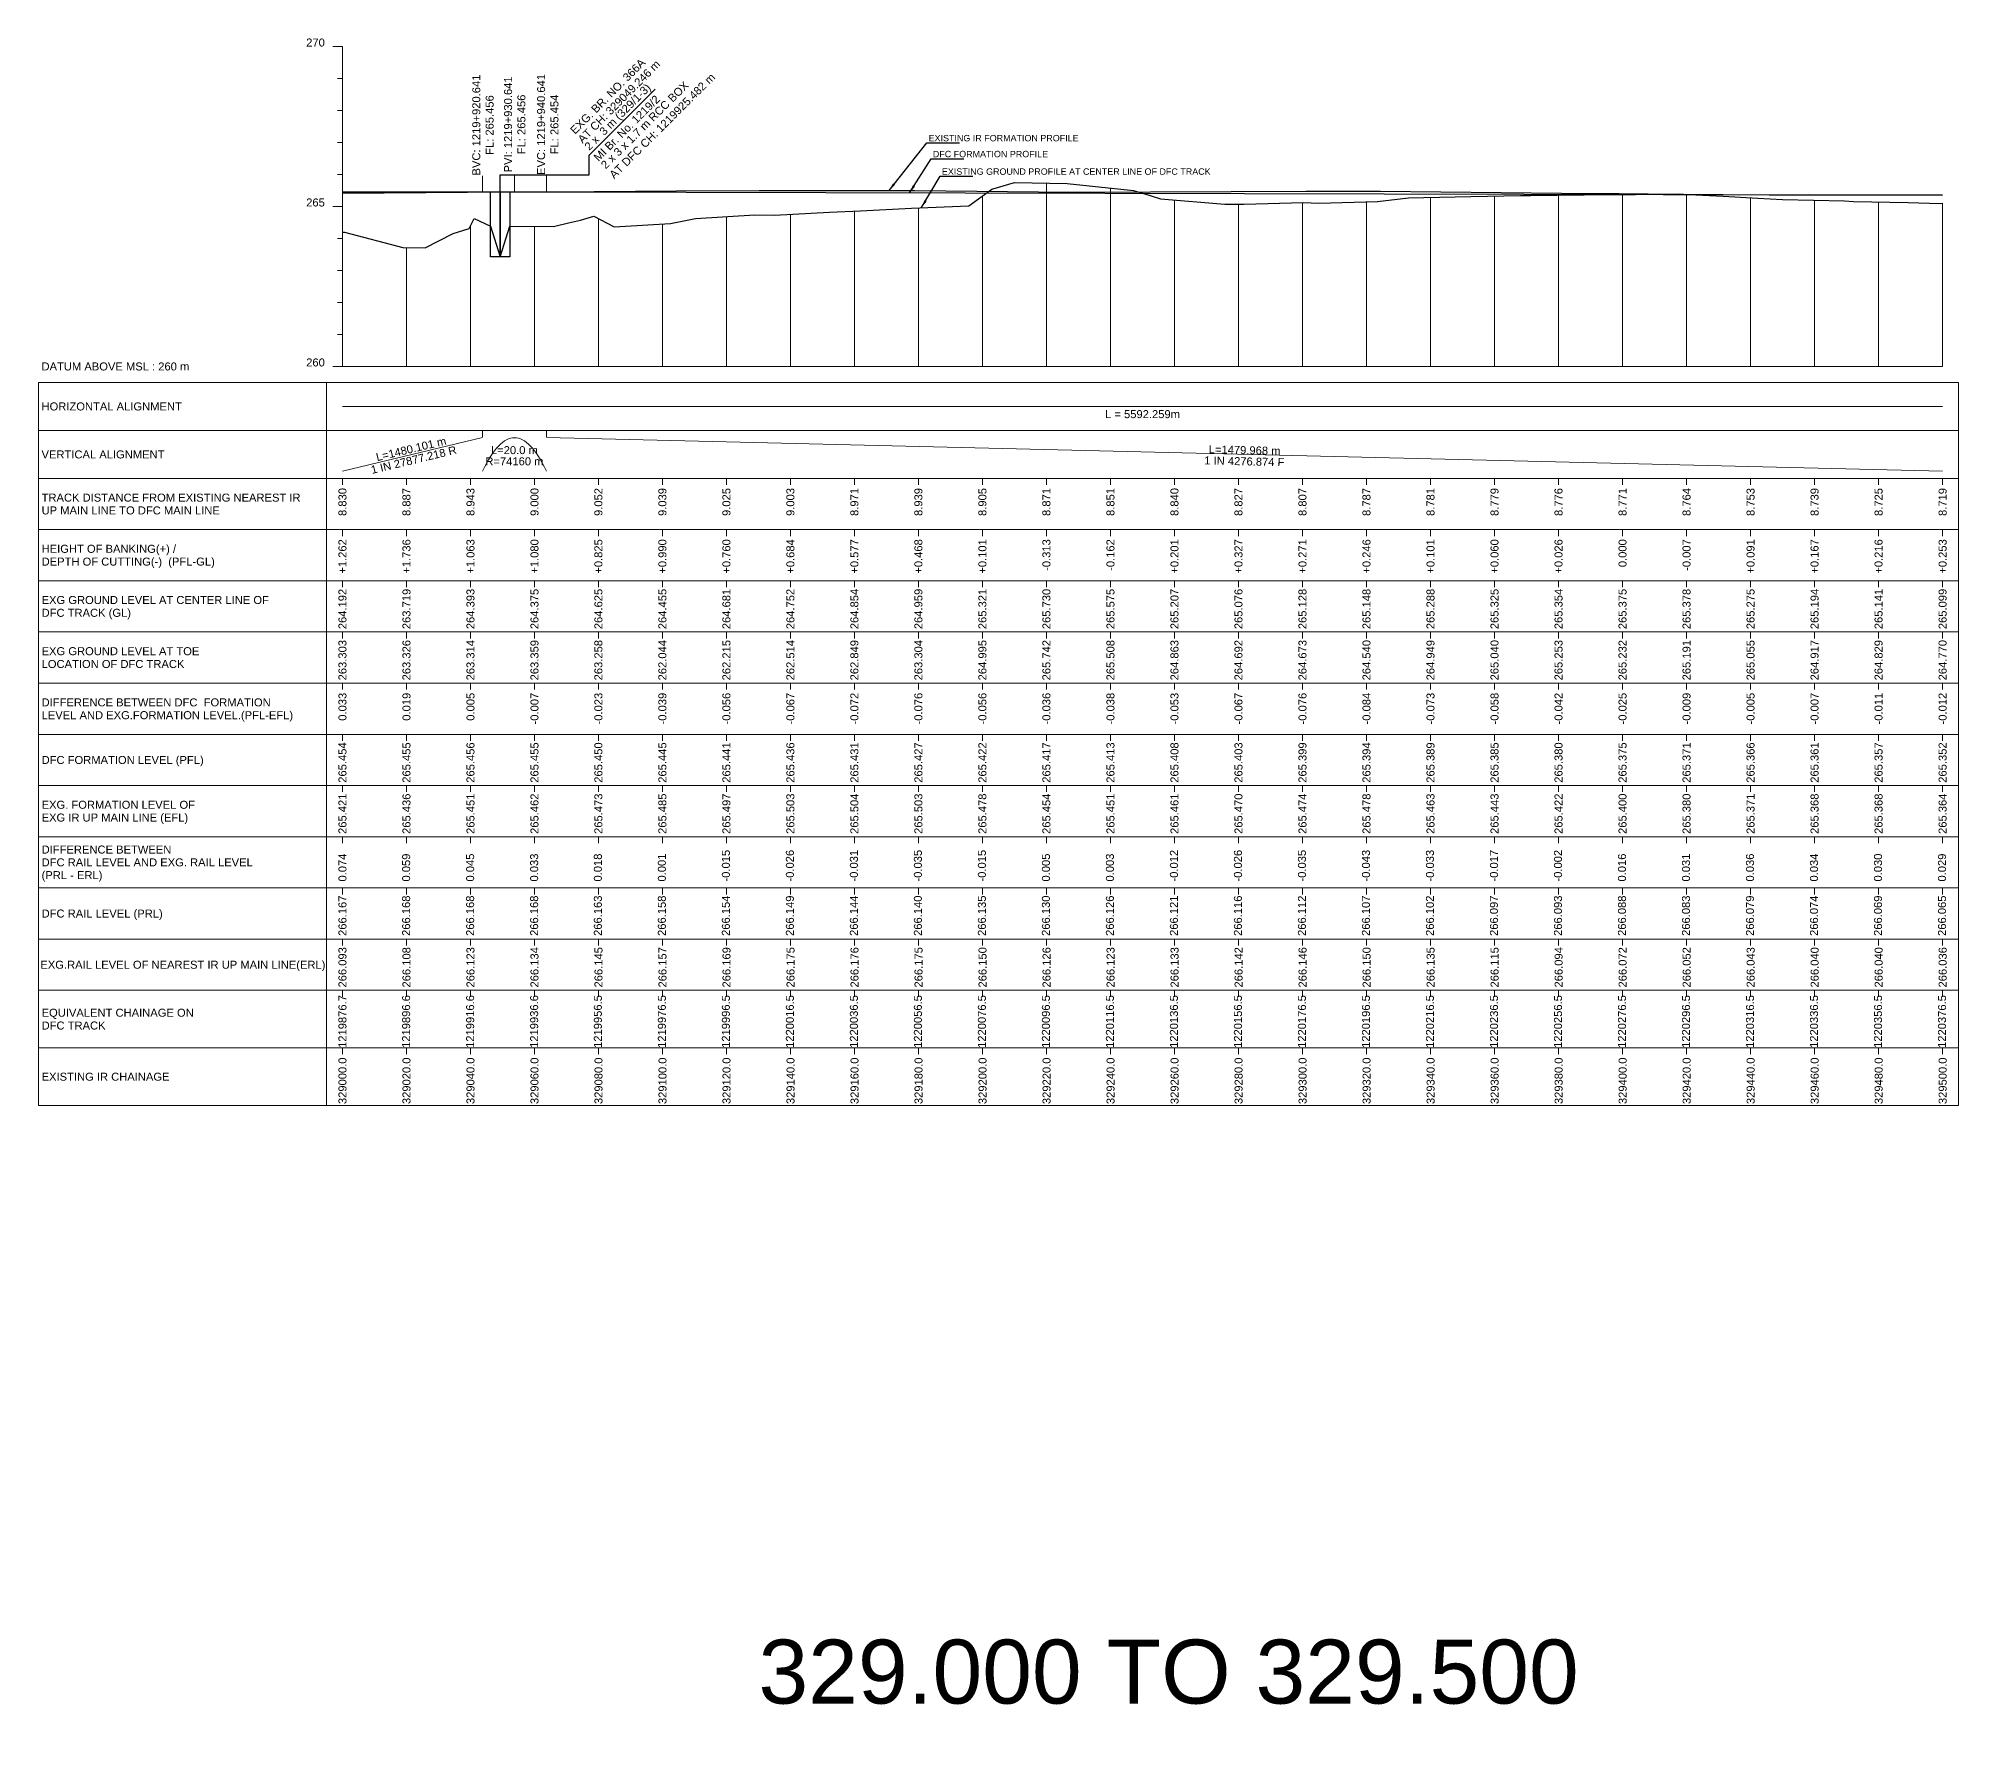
# Model space of a CAD drawing. Header units: metres. Extents: x 2905 to 23505, y -2719 to -1879.
# Drawn here: x 19905 to 20505, y -2428 to -1897 of the extents above; entities that cross this region are included whole.
import ezdxf
from ezdxf.enums import TextEntityAlignment as Align

# ---------------------------------------------------------------- set-up
doc = ezdxf.new("R2010")
doc.units = ezdxf.units.M
doc.header["$MEASUREMENT"] = 0
for name, color, linetype, lineweight in [('C-PROF-LABL-DG', 1, 'Continuous', 25), ('LS BRIDGE INDICATION', 10, 'Continuous', 30), ('LS BVC-PVI-EVC TEXT', 10, 'Continuous', 0), ('LS CUT FILL', 10, 'Continuous', 0), ('LS DATUM', 7, 'Continuous', 0), ('LS DATUM X', 7, 'Continuous', 0), ('LS DATUM Y', 7, 'Continuous', 0), ('LS DIFF. EXG.RL & PRO. RL', 10, 'Continuous', 0), ('LS DIFF. PFL & EFL', 10, 'Continuous', 0), ('LS EXG FL', 7, 'Continuous', 0), ('LS EXG GL', 7, 'Continuous', 0), ('LS EXG GL AT PRO TOE', 7, 'Continuous', 0), ('LS EXG IR CH', 7, 'Continuous', 0), ('LS EXG RL', 7, 'Continuous', 0), ('LS EXG. FL', 7, 'Continuous', 0), ('LS EXG. GL', 7, 'Continuous', 0), ('LS EXG. GL AT PRO. TOE', 7, 'Continuous', 0), ('LS EXG. IR CH', 7, 'Continuous', 0), ('LS EXG. RL', 7, 'Continuous', 0), ('LS FRAME', 7, 'Continuous', 0), ('LS HORIZONTAL ALIGNMENT', 10, 'Continuous', 0), ('LS PFL-EFL', 10, 'Continuous', 0), ('LS PRL-ERL', 10, 'Continuous', 0), ('LS PRO FL', 10, 'Continuous', 0), ('LS PRO. CUT & FILL', 10, 'Continuous', 0), ('LS PRO. DFCC CH', 10, 'Continuous', 0), ('LS PRO. FL', 10, 'Continuous', 0), ('LS PRO. RL', 10, 'Continuous', 0), ('LS PROFILE EXG FL', 7, 'Continuous', 25), ('LS PROFILE EXG GL', 7, 'Continuous', 30), ('LS PROFILE PRO FL', 1, 'Continuous', 30), ('LS TICKS', 7, 'Continuous', 0), ('LS TRACK CENTER', 10, 'Continuous', 0), ("LS TRACK CENTER's", 10, 'Continuous', 0), ('LS VERTICAL ALIGNMENT', 10, 'Continuous', 0), ('Profile Grid', 7, 'Continuous', 0)]:
    doc.layers.add(name, color=color, linetype=linetype, lineweight=lineweight)
doc.layers.add("LS BRIDGE'S", color=7, linetype='Continuous')
doc.layers.add('ref text', color=3, linetype='Continuous')
doc.styles.add('Arial', font='arial.ttf')
doc.styles.get("Standard").update_dxf_attribs({"font": 'arial.ttf'})
doc.styles.add('Style-Arial', font='arial.ttf')
doc.styles.add('StyleArial', font='arial.ttf')
doc.dimstyles.get("Standard").update_dxf_attribs({"dimtxt": 5, "dimasz": 0.18, "dimexe": 0.18, "dimexo": 0.0625, "dimgap": 0.09, "dimtad": 0, "dimtih": 1, "dimtoh": 1, "dimdec": 4, "dimzin": 0, "dimdsep": 46, "dimtxsty": 'Standard', "dimcen": 0.09, "dimadec": 0, "dimazin": 0, "dimtfac": 1, "dimtdec": 4, "dimtofl": 0, "dimtmove": 0, "dimatfit": 3, "dimfxl": 1, "dimtolj": 1, "dimtzin": 0, "dimarcsym": 0})

msp = doc.modelspace()

# ---------------------------------------------------------------- linework, layer by layer
at = {"layer": 'LS BRIDGE INDICATION'}
for points in [[(20046.25, -1945.44), (20049.25, -1945.44), (20049.25, -1965.7), (20046.25, -1965.7)], [(20049.25, -1945.44), (20052.25, -1945.44), (20052.25, -1965.7), (20049.25, -1965.7)]]:
    msp.add_lwpolyline(points, close=True, dxfattribs=at)
at = {"layer": "LS BRIDGE'S"}
msp.add_lwpolyline([(20049.25, -1964.56), (20049.25, -1940.14), (20077.12, -1940.14), (20077.12, -1933.97), (20097.76, -1913.32)], dxfattribs=at)
at = {"layer": 'LS BVC-PVI-EVC TEXT'}
for p, q in [((20043.73, -1945.44), (20043.73, -1940.44)), ((20053.73, -1945.44), (20053.73, -1940.44)), ((20063.73, -1945.46), (20063.73, -1940.46))]:
    msp.add_line(p, q, dxfattribs=at)
at = {"layer": 'LS DATUM X', "color": 7, "linetype": 'Continuous', "lineweight": 0}
msp.add_line((20000, -2000), (20499.98, -2000), dxfattribs=at)
at = {"layer": 'LS DATUM Y', "color": 7, "linetype": 'Continuous', "lineweight": 0}
for p, q in [((19997, -1900), (20000, -1900)), ((19997, -1900), (20000, -1900)), ((20000, -2000), (20000, -1900)), ((19998.5, -1910), (20000, -1910)), ((19998.5, -1920), (20000, -1920)), ((19998.5, -1930), (20000, -1930)), ((19998.5, -1940), (20000, -1940)), ((19997, -1950), (20000, -1950)), ((19998.5, -1960), (20000, -1960)), ((19998.5, -1970), (20000, -1970)), ((19998.5, -1980), (20000, -1980)), ((19998.5, -1990), (20000, -1990)), ((19997, -2000), (20000, -2000))]:
    msp.add_line(p, q, dxfattribs=at)
at = {"layer": 'LS FRAME'}
for points in [[(19995, -2231), (19905, -2231), (19905, -2005)], [(19905, -2005), (19995, -2005)], [(19995, -2020), (19905, -2020)], [(19995, -2035), (19905, -2035)], [(19995, -2051), (19905, -2051)], [(19905, -2051), (19995, -2051)], [(19995, -2067), (19905, -2067)], [(19905, -2067), (19995, -2067)], [(19995, -2083), (19905, -2083)], [(19905, -2083), (19995, -2083)], [(19995, -2099), (19905, -2099)], [(19995, -2115), (19905, -2115)], [(19905, -2115), (19995, -2115)], [(19995, -2131), (19905, -2131)], [(19905, -2131), (19995, -2131)], [(19995, -2147), (19905, -2147)], [(19905, -2147), (19995, -2147)], [(19995, -2163), (19905, -2163)], [(19905, -2163), (19995, -2163)], [(19995, -2179), (19905, -2179)], [(19995, -2195), (19905, -2195)], [(19995, -2213), (19905, -2213)]]:
    msp.add_lwpolyline(points, dxfattribs=at)
at = {"layer": 'LS FRAME', "color": 7, "linetype": 'Continuous', "lineweight": 0, "flags": 128}
for points in [[(19995, -2020), (20504.98, -2020), (20504.98, -2005), (19995, -2005), (19995, -2020)], [(19995, -2035), (20504.98, -2035), (20504.98, -2020), (19995, -2020), (19995, -2035)], [(19995, -2051), (20504.98, -2051), (20504.98, -2035), (19995, -2035), (19995, -2051)], [(19995, -2067), (20504.98, -2067), (20504.98, -2051), (19995, -2051), (19995, -2067)], [(19995, -2083), (20504.98, -2083), (20504.98, -2067), (19995, -2067), (19995, -2083)], [(19995, -2099), (20504.98, -2099), (20504.98, -2083), (19995, -2083), (19995, -2099)], [(19995, -2115), (20504.98, -2115), (20504.98, -2099), (19995, -2099), (19995, -2115)], [(19995, -2131), (20504.98, -2131), (20504.98, -2115), (19995, -2115), (19995, -2131)], [(19995, -2147), (20504.98, -2147), (20504.98, -2131), (19995, -2131), (19995, -2147)], [(19995, -2163), (20504.98, -2163), (20504.98, -2147), (19995, -2147), (19995, -2163)], [(19995, -2179), (20504.98, -2179), (20504.98, -2163), (19995, -2163), (19995, -2179)], [(19995, -2195), (20504.98, -2195), (20504.98, -2179), (19995, -2179), (19995, -2195)], [(19995, -2213), (20504.98, -2213), (20504.98, -2195), (19995, -2195), (19995, -2213)], [(19995, -2231), (20504.98, -2231), (20504.98, -2213), (19995, -2213), (19995, -2231)]]:
    msp.add_lwpolyline(points, close=True, dxfattribs=at)
at = {"layer": 'LS FRAME', "color": 7, "linetype": 'Continuous', "lineweight": 0}
msp.add_3dface([(19995, -2099), (19915, -2099), (19915, -2099)], dxfattribs=at)
at = {"layer": 'LS HORIZONTAL ALIGNMENT', "lineweight": 0, "flags": 128}
msp.add_lwpolyline([(20000, -2012.5), (20499.98, -2012.5)], dxfattribs=at)
at = {"layer": 'LS PROFILE EXG FL'}
msp.add_lwpolyline([(20000, -1945.79), (20039.03, -1945.49), (20078.65, -1945.27), (20104.41, -1945.13), (20130.17, -1944.98), (20154.48, -1944.97), (20178.8, -1944.96), (20227.15, -1945.55), (20277.71, -1945.3), (20301.02, -1945.25), (20324.33, -1945.22), (20380.86, -1945.79), (20398.97, -1945.98), (20417.09, -1946.18), (20431.42, -1946.25), (20445.75, -1946.31), (20469.32, -1946.32), (20492.88, -1946.32), (20500, -1946.36)], dxfattribs=at)
at = {"layer": 'LS PROFILE EXG GL', "flags": 128}
msp.add_lwpolyline([(20000, -1958.08), (20000.6, -1958.06), (20018.87, -1962.78), (20025.89, -1962.93), (20034.64, -1958.44), (20039.56, -1956.9), (20041.19, -1953.8), (20046.25, -1956.14), (20049.25, -1965.7), (20052.25, -1956.19), (20065.94, -1956.29), (20070.66, -1955.06), (20074.42, -1954.32), (20078.59, -1953.02), (20084.93, -1956.4), (20102.52, -1955.29), (20110.31, -1953.77), (20128.87, -1952.66), (20134.96, -1952.76), (20152.16, -1951.81), (20161.92, -1951.37), (20177.79, -1950.49), (20195.76, -1949.84), (20202.95, -1944.61), (20209.94, -1942.5), (20226.47, -1942.83), (20247.2, -1945.01), (20252.4, -1946.6), (20255.56, -1947.56), (20275.68, -1949.24), (20281.65, -1949.24), (20300.31, -1948.71), (20305.03, -1948.95), (20323.38, -1948.43), (20333.07, -1947.26), (20337.87, -1947.16), (20352.57, -1946.89), (20368.13, -1946.6), (20371.17, -1946.54), (20388.01, -1946.39), (20398.95, -1946.26), (20404.06, -1946.21), (20417.31, -1946.04), (20420.81, -1946.27), (20431.39, -1946.81), (20442.25, -1947.36), (20449.98, -1947.84), (20469.29, -1948.26), (20472.12, -1948.41), (20489.22, -1948.8), (20499.17, -1949.07), (20499.98, -1949.01)], dxfattribs=at)
at = {"layer": 'LS PROFILE PRO FL', "flags": 128}
msp.add_lwpolyline([(20000, -1945.46), (20043.73, -1945.44), (20044.15, -1945.44), (20044.58, -1945.44), (20045.01, -1945.44), (20045.43, -1945.44), (20045.86, -1945.44), (20046.28, -1945.44), (20046.71, -1945.44), (20047.13, -1945.44), (20047.56, -1945.44), (20047.98, -1945.44), (20048.41, -1945.44), (20048.84, -1945.44), (20049.26, -1945.44), (20049.69, -1945.44), (20050.11, -1945.44), (20050.54, -1945.44), (20050.96, -1945.44), (20051.39, -1945.44), (20051.81, -1945.44), (20052.24, -1945.44), (20052.67, -1945.44), (20053.09, -1945.44), (20053.52, -1945.44), (20053.94, -1945.44), (20054.37, -1945.44), (20054.79, -1945.44), (20055.22, -1945.45), (20055.64, -1945.45), (20056.07, -1945.45), (20056.5, -1945.45), (20056.92, -1945.45), (20057.35, -1945.45), (20057.77, -1945.45), (20058.2, -1945.45), (20058.62, -1945.45), (20059.05, -1945.45), (20059.47, -1945.45), (20059.9, -1945.45), (20060.32, -1945.45), (20060.75, -1945.45), (20061.18, -1945.45), (20061.6, -1945.46), (20062.03, -1945.46), (20062.45, -1945.46), (20062.88, -1945.46), (20063.3, -1945.46), (20063.73, -1945.46), (20499.98, -1946.48)], dxfattribs=at)
at = {"layer": 'LS TICKS', "color": 7, "linetype": 'Continuous', "lineweight": 0, "flags": 128}
for points in [[(20043.72, -2022), (20043.72, -2020)], [(20063.72, -2022), (20063.72, -2020)], [(20000, -2037), (20000, -2035)], [(20020, -2037), (20020, -2035)], [(20040, -2037), (20040, -2035)], [(20060, -2037), (20060, -2035)], [(20079.97, -2037), (20079.97, -2035)], [(20099.97, -2037), (20099.97, -2035)], [(20119.97, -2037), (20119.97, -2035)], [(20139.96, -2037), (20139.96, -2035)], [(20159.96, -2037), (20159.96, -2035)], [(20179.96, -2037), (20179.96, -2035)], [(20199.96, -2037), (20199.96, -2035)], [(20219.96, -2037), (20219.96, -2035)], [(20239.97, -2037), (20239.97, -2035)], [(20259.97, -2037), (20259.97, -2035)], [(20279.97, -2037), (20279.97, -2035)], [(20299.97, -2037), (20299.97, -2035)], [(20319.97, -2037), (20319.97, -2035)], [(20339.97, -2037), (20339.97, -2035)], [(20359.97, -2037), (20359.97, -2035)], [(20379.97, -2037), (20379.97, -2035)], [(20399.97, -2037), (20399.97, -2035)], [(20419.97, -2037), (20419.97, -2035)], [(20439.97, -2037), (20439.97, -2035)], [(20459.97, -2037), (20459.97, -2035)], [(20479.97, -2037), (20479.97, -2035)], [(20499.98, -2037), (20499.98, -2035)], [(20000, -2053), (20000, -2051)], [(20020, -2053), (20020, -2051)], [(20040, -2053), (20040, -2051)], [(20060, -2053), (20060, -2051)], [(20079.97, -2053), (20079.97, -2051)], [(20099.97, -2053), (20099.97, -2051)], [(20119.97, -2053), (20119.97, -2051)], [(20139.96, -2053), (20139.96, -2051)], [(20159.96, -2053), (20159.96, -2051)], [(20179.96, -2053), (20179.96, -2051)], [(20199.96, -2053), (20199.96, -2051)], [(20219.96, -2053), (20219.96, -2051)], [(20239.97, -2053), (20239.97, -2051)], [(20259.97, -2053), (20259.97, -2051)], [(20279.97, -2053), (20279.97, -2051)], [(20299.97, -2053), (20299.97, -2051)], [(20319.97, -2053), (20319.97, -2051)], [(20339.97, -2053), (20339.97, -2051)], [(20359.97, -2053), (20359.97, -2051)], [(20379.97, -2053), (20379.97, -2051)], [(20399.97, -2053), (20399.97, -2051)], [(20419.97, -2053), (20419.97, -2051)], [(20439.97, -2053), (20439.97, -2051)], [(20459.97, -2053), (20459.97, -2051)], [(20479.97, -2053), (20479.97, -2051)], [(20499.98, -2053), (20499.98, -2051)], [(20000, -2069), (20000, -2067)], [(20020, -2069), (20020, -2067)], [(20040, -2069), (20040, -2067)], [(20060, -2069), (20060, -2067)], [(20079.97, -2069), (20079.97, -2067)], [(20099.97, -2069), (20099.97, -2067)], [(20119.97, -2069), (20119.97, -2067)], [(20139.96, -2069), (20139.96, -2067)], [(20159.96, -2069), (20159.96, -2067)], [(20179.96, -2069), (20179.96, -2067)], [(20199.96, -2069), (20199.96, -2067)], [(20219.96, -2069), (20219.96, -2067)], [(20239.97, -2069), (20239.97, -2067)], [(20259.97, -2069), (20259.97, -2067)], [(20279.97, -2069), (20279.97, -2067)], [(20299.97, -2069), (20299.97, -2067)], [(20319.97, -2069), (20319.97, -2067)], [(20339.97, -2069), (20339.97, -2067)], [(20359.97, -2069), (20359.97, -2067)], [(20379.97, -2069), (20379.97, -2067)], [(20399.97, -2069), (20399.97, -2067)], [(20419.97, -2069), (20419.97, -2067)], [(20439.97, -2069), (20439.97, -2067)], [(20459.97, -2069), (20459.97, -2067)], [(20479.97, -2069), (20479.97, -2067)], [(20499.98, -2069), (20499.98, -2067)], [(20000, -2085), (20000, -2083)], [(20020, -2085), (20020, -2083)], [(20040, -2085), (20040, -2083)], [(20060, -2085), (20060, -2083)], [(20079.97, -2085), (20079.97, -2083)], [(20099.97, -2085), (20099.97, -2083)], [(20119.97, -2085), (20119.97, -2083)], [(20139.96, -2085), (20139.96, -2083)], [(20159.96, -2085), (20159.96, -2083)], [(20179.96, -2085), (20179.96, -2083)], [(20199.96, -2085), (20199.96, -2083)], [(20219.96, -2085), (20219.96, -2083)], [(20239.97, -2085), (20239.97, -2083)], [(20259.97, -2085), (20259.97, -2083)], [(20279.97, -2085), (20279.97, -2083)], [(20299.97, -2085), (20299.97, -2083)], [(20319.97, -2085), (20319.97, -2083)], [(20339.97, -2085), (20339.97, -2083)], [(20359.97, -2085), (20359.97, -2083)], [(20379.97, -2085), (20379.97, -2083)], [(20399.97, -2085), (20399.97, -2083)], [(20419.97, -2085), (20419.97, -2083)], [(20439.97, -2085), (20439.97, -2083)], [(20459.97, -2085), (20459.97, -2083)], [(20479.97, -2085), (20479.97, -2083)], [(20499.98, -2085), (20499.98, -2083)], [(20000, -2101), (20000, -2099)], [(20020, -2101), (20020, -2099)], [(20040, -2101), (20040, -2099)], [(20060, -2101), (20060, -2099)], [(20079.97, -2101), (20079.97, -2099)], [(20099.97, -2101), (20099.97, -2099)], [(20119.97, -2101), (20119.97, -2099)], [(20139.96, -2101), (20139.96, -2099)], [(20159.96, -2101), (20159.96, -2099)], [(20179.96, -2101), (20179.96, -2099)], [(20199.96, -2101), (20199.96, -2099)], [(20219.96, -2101), (20219.96, -2099)], [(20239.97, -2101), (20239.97, -2099)], [(20259.97, -2101), (20259.97, -2099)], [(20279.97, -2101), (20279.97, -2099)], [(20299.97, -2101), (20299.97, -2099)], [(20319.97, -2101), (20319.97, -2099)], [(20339.97, -2101), (20339.97, -2099)], [(20359.97, -2101), (20359.97, -2099)], [(20379.97, -2101), (20379.97, -2099)], [(20399.97, -2101), (20399.97, -2099)], [(20419.97, -2101), (20419.97, -2099)], [(20439.97, -2101), (20439.97, -2099)], [(20459.97, -2101), (20459.97, -2099)], [(20479.97, -2101), (20479.97, -2099)], [(20499.98, -2101), (20499.98, -2099)], [(20000, -2117), (20000, -2115)], [(20020, -2117), (20020, -2115)], [(20040, -2117), (20040, -2115)], [(20060, -2117), (20060, -2115)], [(20079.97, -2117), (20079.97, -2115)], [(20099.97, -2117), (20099.97, -2115)], [(20119.97, -2117), (20119.97, -2115)], [(20139.96, -2117), (20139.96, -2115)], [(20159.96, -2117), (20159.96, -2115)], [(20179.96, -2117), (20179.96, -2115)], [(20199.96, -2117), (20199.96, -2115)], [(20219.96, -2117), (20219.96, -2115)], [(20239.97, -2117), (20239.97, -2115)], [(20259.97, -2117), (20259.97, -2115)], [(20279.97, -2117), (20279.97, -2115)], [(20299.97, -2117), (20299.97, -2115)], [(20319.97, -2117), (20319.97, -2115)], [(20339.97, -2117), (20339.97, -2115)], [(20359.97, -2117), (20359.97, -2115)], [(20379.97, -2117), (20379.97, -2115)], [(20399.97, -2117), (20399.97, -2115)], [(20419.97, -2117), (20419.97, -2115)], [(20439.97, -2117), (20439.97, -2115)], [(20459.97, -2117), (20459.97, -2115)], [(20479.97, -2117), (20479.97, -2115)], [(20499.98, -2117), (20499.98, -2115)], [(20000, -2133), (20000, -2131)], [(20020, -2133), (20020, -2131)], [(20040, -2133), (20040, -2131)], [(20060, -2133), (20060, -2131)], [(20079.97, -2133), (20079.97, -2131)], [(20099.97, -2133), (20099.97, -2131)], [(20119.97, -2133), (20119.97, -2131)], [(20139.96, -2133), (20139.96, -2131)], [(20159.96, -2133), (20159.96, -2131)], [(20179.96, -2133), (20179.96, -2131)], [(20199.96, -2133), (20199.96, -2131)], [(20219.96, -2133), (20219.96, -2131)], [(20239.97, -2133), (20239.97, -2131)], [(20259.97, -2133), (20259.97, -2131)], [(20279.97, -2133), (20279.97, -2131)], [(20299.97, -2133), (20299.97, -2131)], [(20319.97, -2133), (20319.97, -2131)], [(20339.97, -2133), (20339.97, -2131)], [(20359.97, -2133), (20359.97, -2131)], [(20379.97, -2133), (20379.97, -2131)], [(20399.97, -2133), (20399.97, -2131)], [(20419.97, -2133), (20419.97, -2131)], [(20439.97, -2133), (20439.97, -2131)], [(20459.97, -2133), (20459.97, -2131)], [(20479.97, -2133), (20479.97, -2131)], [(20499.98, -2133), (20499.98, -2131)], [(20000, -2149), (20000, -2147)], [(20020, -2149), (20020, -2147)], [(20040, -2149), (20040, -2147)], [(20060, -2149), (20060, -2147)], [(20079.97, -2149), (20079.97, -2147)], [(20099.97, -2149), (20099.97, -2147)], [(20119.97, -2149), (20119.97, -2147)], [(20139.96, -2149), (20139.96, -2147)], [(20159.96, -2149), (20159.96, -2147)], [(20179.96, -2149), (20179.96, -2147)], [(20199.96, -2149), (20199.96, -2147)], [(20219.96, -2149), (20219.96, -2147)], [(20239.97, -2149), (20239.97, -2147)], [(20259.97, -2149), (20259.97, -2147)], [(20279.97, -2149), (20279.97, -2147)], [(20299.97, -2149), (20299.97, -2147)], [(20319.97, -2149), (20319.97, -2147)], [(20339.97, -2149), (20339.97, -2147)], [(20359.97, -2149), (20359.97, -2147)], [(20379.97, -2149), (20379.97, -2147)], [(20399.97, -2149), (20399.97, -2147)], [(20419.97, -2149), (20419.97, -2147)], [(20439.97, -2149), (20439.97, -2147)], [(20459.97, -2149), (20459.97, -2147)], [(20479.97, -2149), (20479.97, -2147)], [(20499.98, -2149), (20499.98, -2147)], [(20000, -2165), (20000, -2163)], [(20020, -2165), (20020, -2163)], [(20040, -2165), (20040, -2163)], [(20060, -2165), (20060, -2163)], [(20079.97, -2165), (20079.97, -2163)], [(20099.97, -2165), (20099.97, -2163)], [(20119.97, -2165), (20119.97, -2163)], [(20139.96, -2165), (20139.96, -2163)], [(20159.96, -2165), (20159.96, -2163)], [(20179.96, -2165), (20179.96, -2163)], [(20199.96, -2165), (20199.96, -2163)], [(20219.96, -2165), (20219.96, -2163)], [(20239.97, -2165), (20239.97, -2163)], [(20259.97, -2165), (20259.97, -2163)], [(20279.97, -2165), (20279.97, -2163)], [(20299.97, -2165), (20299.97, -2163)], [(20319.97, -2165), (20319.97, -2163)], [(20339.97, -2165), (20339.97, -2163)], [(20359.97, -2165), (20359.97, -2163)], [(20379.97, -2165), (20379.97, -2163)], [(20399.97, -2165), (20399.97, -2163)], [(20419.97, -2165), (20419.97, -2163)], [(20439.97, -2165), (20439.97, -2163)], [(20459.97, -2165), (20459.97, -2163)], [(20479.97, -2165), (20479.97, -2163)], [(20499.98, -2165), (20499.98, -2163)], [(20000, -2181), (20000, -2179)], [(20020, -2181), (20020, -2179)], [(20040, -2181), (20040, -2179)], [(20060, -2181), (20060, -2179)], [(20079.97, -2181), (20079.97, -2179)], [(20099.97, -2181), (20099.97, -2179)], [(20119.97, -2181), (20119.97, -2179)], [(20139.96, -2181), (20139.96, -2179)], [(20159.96, -2181), (20159.96, -2179)], [(20179.96, -2181), (20179.96, -2179)], [(20199.96, -2181), (20199.96, -2179)], [(20219.96, -2181), (20219.96, -2179)], [(20239.97, -2181), (20239.97, -2179)], [(20259.97, -2181), (20259.97, -2179)], [(20279.97, -2181), (20279.97, -2179)], [(20299.97, -2181), (20299.97, -2179)], [(20319.97, -2181), (20319.97, -2179)], [(20339.97, -2181), (20339.97, -2179)], [(20359.97, -2181), (20359.97, -2179)], [(20379.97, -2181), (20379.97, -2179)], [(20399.97, -2181), (20399.97, -2179)], [(20419.97, -2181), (20419.97, -2179)], [(20439.97, -2181), (20439.97, -2179)], [(20459.97, -2181), (20459.97, -2179)], [(20479.97, -2181), (20479.97, -2179)], [(20499.98, -2181), (20499.98, -2179)], [(20000, -2197), (20000, -2195)], [(20020, -2197), (20020, -2195)], [(20040, -2197), (20040, -2195)], [(20060, -2197), (20060, -2195)], [(20079.97, -2197), (20079.97, -2195)], [(20099.97, -2197), (20099.97, -2195)], [(20119.97, -2197), (20119.97, -2195)], [(20139.96, -2197), (20139.96, -2195)], [(20159.96, -2197), (20159.96, -2195)], [(20179.96, -2197), (20179.96, -2195)], [(20199.96, -2197), (20199.96, -2195)], [(20219.96, -2197), (20219.96, -2195)], [(20239.97, -2197), (20239.97, -2195)], [(20259.97, -2197), (20259.97, -2195)], [(20279.97, -2197), (20279.97, -2195)], [(20299.97, -2197), (20299.97, -2195)], [(20319.97, -2197), (20319.97, -2195)], [(20339.97, -2197), (20339.97, -2195)], [(20359.97, -2197), (20359.97, -2195)], [(20379.97, -2197), (20379.97, -2195)], [(20399.97, -2197), (20399.97, -2195)], [(20419.97, -2197), (20419.97, -2195)], [(20439.97, -2197), (20439.97, -2195)], [(20459.97, -2197), (20459.97, -2195)], [(20479.97, -2197), (20479.97, -2195)], [(20499.98, -2197), (20499.98, -2195)], [(20000, -2215), (20000, -2213)], [(20020, -2215), (20020, -2213)], [(20040, -2215), (20040, -2213)], [(20060, -2215), (20060, -2213)], [(20079.97, -2215), (20079.97, -2213)], [(20099.97, -2215), (20099.97, -2213)], [(20119.97, -2215), (20119.97, -2213)], [(20139.96, -2215), (20139.96, -2213)], [(20159.96, -2215), (20159.96, -2213)], [(20179.96, -2215), (20179.96, -2213)], [(20199.96, -2215), (20199.96, -2213)], [(20219.96, -2215), (20219.96, -2213)], [(20239.97, -2215), (20239.97, -2213)], [(20259.97, -2215), (20259.97, -2213)], [(20279.97, -2215), (20279.97, -2213)], [(20299.97, -2215), (20299.97, -2213)], [(20319.97, -2215), (20319.97, -2213)], [(20339.97, -2215), (20339.97, -2213)], [(20359.97, -2215), (20359.97, -2213)], [(20379.97, -2215), (20379.97, -2213)], [(20399.97, -2215), (20399.97, -2213)], [(20419.97, -2215), (20419.97, -2213)], [(20439.97, -2215), (20439.97, -2213)], [(20459.97, -2215), (20459.97, -2213)], [(20479.97, -2215), (20479.97, -2213)], [(20499.98, -2215), (20499.98, -2213)]]:
    msp.add_lwpolyline(points, dxfattribs=at)
at = {"layer": 'LS VERTICAL ALIGNMENT', "linetype": 'Continuous', "lineweight": 0, "flags": 128}
for points in [[(20000, -2032.75), (20043.73, -2022.25)], [(20043.73, -2032.75), (20044.35, -2031.48), (20044.98, -2030.29), (20045.6, -2029.18), (20046.23, -2028.16), (20046.85, -2027.21), (20047.48, -2026.35), (20048.1, -2025.57), (20048.73, -2024.88), (20049.35, -2024.26), (20049.98, -2023.73), (20050.6, -2023.28), (20051.23, -2022.91), (20051.85, -2022.62), (20052.48, -2022.41), (20053.1, -2022.29), (20054.35, -2022.29), (20054.98, -2022.41), (20055.6, -2022.62), (20056.23, -2022.91), (20056.85, -2023.28), (20057.48, -2023.73), (20058.1, -2024.26), (20058.73, -2024.88), (20059.35, -2025.57), (20059.98, -2026.35), (20060.6, -2027.21), (20061.23, -2028.16), (20061.85, -2029.18), (20062.48, -2030.29), (20063.1, -2031.48), (20063.73, -2032.75)], [(20063.73, -2022.25), (20499.98, -2032.75)]]:
    msp.add_lwpolyline(points, dxfattribs=at)
at = {"layer": 'Profile Grid', "linetype": 'Continuous', "lineweight": 0, "flags": 128}
for points in [[(20219.96, -2000), (20219.96, -1942.7)], [(20199.96, -2000), (20199.96, -1946.79)], [(20239.97, -2000), (20239.97, -1944.25)], [(20259.97, -2000), (20259.97, -1947.93)], [(20279.97, -2000), (20279.97, -1949.24)], [(20299.97, -2000), (20299.97, -1948.72)], [(20319.97, -2000), (20319.97, -1948.52)], [(20339.97, -2000), (20339.97, -1947.13)], [(20359.97, -2000), (20359.97, -1946.75)], [(20379.97, -2000), (20379.97, -1946.46)], [(20399.97, -2000), (20399.97, -1946.25)], [(20419.97, -2000), (20419.97, -1946.22)], [(20439.97, -2000), (20439.97, -1947.25)], [(20459.97, -2000), (20459.97, -1948.06)], [(20479.97, -2000), (20479.97, -1948.59)], [(20499.98, -2000), (20499.98, -1949.01)], [(20079.97, -2000), (20079.97, -1953.75)], [(20099.97, -2000), (20099.97, -1955.45)], [(20119.97, -2000), (20119.97, -1953.19)], [(20139.96, -2000), (20139.96, -1952.48)], [(20159.96, -2000), (20159.96, -1951.46)], [(20179.96, -2000), (20179.96, -1950.41)], [(20000, -2000), (20000, -1958.08)], [(20040, -2000), (20040, -1956.07)], [(20060, -2000), (20060, -1956.25)], [(20020, -2000), (20020, -1962.81)]]:
    msp.add_lwpolyline(points, dxfattribs=at)

# ---------------------------------------------------------------- texts
at = {"layer": 'C-PROF-LABL-DG', "color": 1, "linetype": 'Continuous', "lineweight": 25, "char_height": 2.5, "attachment_point": 5, "rotation": 90, "style": 'Arial'}
for s, insert in [('BVC: 1219+920.641\\PFL: 265.456', (20043.92, -1924.55)), ('PVI: 1219+930.641\\PFL: 265.456', (20053.85, -1924.35)), ('EVC: 1219+940.641\\PFL: 265.454', (20064.17, -1924.37))]:
    msp.add_mtext(s, dxfattribs=dict(at, insert=insert))
at = {"layer": "LS BRIDGE'S"}
for s, p in [('EXG. BR. NO. 366A ', (20072.68, -1927.6)), ('AT CH: 329049.246 m', (20075.03, -1930.41)), ('2 x  3 m (329/1-3)', (20077.14, -1932.66))]:
    msp.add_text(s, height=2.5, rotation=45.16594, dxfattribs=at).set_placement(p)
at = {"layer": "LS BRIDGE'S", "color": 10}
for s, p in [('2 x 3 x 1.7 m RCC BOX', (20082.27, -1938.44)), ('AT DFC CH: 1219925.482 m', (20084.91, -1941.51)), ('MI Br. No. 1219/2', (20080.01, -1936.06))]:
    msp.add_text(s, height=2.5, rotation=44.86671, dxfattribs=at).set_placement(p)
at = {"layer": 'LS CUT FILL', "lineweight": 0, "style": 'Style-Arial'}
for s, p in [('+1.262', (20000, -2054)), ('+1.736', (20020, -2054)), ('+1.063', (20040, -2054)), ('+1.080', (20060, -2054)), ('+0.825', (20079.97, -2054)), ('+0.990', (20099.97, -2054)), ('+0.760', (20119.97, -2054)), ('+0.684', (20139.96, -2054)), ('+0.577', (20159.96, -2054)), ('+0.468', (20179.96, -2054)), ('+0.101', (20199.96, -2054)), ('-0.313', (20219.96, -2054)), ('-0.162', (20239.97, -2054)), ('+0.201', (20259.97, -2054)), ('+0.327', (20279.97, -2054)), ('+0.271', (20299.97, -2054)), ('+0.246', (20319.97, -2054)), ('+0.101', (20339.97, -2054)), ('+0.060', (20359.97, -2054)), ('+0.026', (20379.97, -2054)), ('0.000', (20399.97, -2054)), ('-0.007', (20419.97, -2054)), ('+0.091', (20439.97, -2054)), ('+0.167', (20459.97, -2054)), ('+0.216', (20479.97, -2054)), ('+0.253', (20499.98, -2054))]:
    msp.add_text(s, height=2.5, rotation=90, dxfattribs=at).set_placement(p, align=Align.MIDDLE_RIGHT)
at = {"layer": 'LS DATUM', "color": 7, "style": 'StyleArial'}
msp.add_text('DATUM ABOVE MSL : 260 m', height=2.5, rotation=0.00003, dxfattribs=at).set_placement((19905.97, -2000), align=Align.MIDDLE_LEFT)
at = {"layer": 'LS DATUM Y', "color": 7, "lineweight": 0, "style": 'Style-Arial'}
for s, p in [('270', (19994.5, -1900)), ('270', (19994.5, -1900)), ('265', (19994.5, -1950)), ('260', (19994.5, -2000))]:
    msp.add_text(s, height=2.5, dxfattribs=at).set_placement(p, align=Align.RIGHT)
at = {"layer": 'LS DIFF. EXG.RL & PRO. RL', "color": 10, "style": 'StyleArial'}
for s, p in [('DIFFERENCE BETWEEN ', (19906, -2151)), ('DFC RAIL LEVEL AND EXG. RAIL LEVEL ', (19906, -2155)), ('(PRL - ERL)', (19906, -2159))]:
    msp.add_text(s, height=2.5, rotation=0.00003, dxfattribs=at).set_placement(p, align=Align.MIDDLE_LEFT)
at = {"layer": 'LS DIFF. PFL & EFL', "color": 10, "style": 'StyleArial'}
for s, p in [('DIFFERENCE BETWEEN DFC  FORMATION ', (19906, -2105)), ('LEVEL AND EXG.FORMATION LEVEL.(PFL-EFL)', (19906, -2109))]:
    msp.add_text(s, height=2.5, rotation=0.00003, dxfattribs=at).set_placement(p, align=Align.MIDDLE_LEFT)
at = {"layer": 'LS EXG FL', "style": 'StyleArial'}
for s, p in [('EXG. FORMATION LEVEL OF', (19906, -2137)), ('EXG IR UP MAIN LINE (EFL)', (19906, -2141))]:
    msp.add_text(s, height=2.5, rotation=0.00003, dxfattribs=at).set_placement(p, align=Align.MIDDLE_LEFT)
at = {"layer": 'LS EXG GL', "lineweight": 0, "style": 'Style-Arial'}
for s, p in [('264.192', (20000, -2069.5)), ('263.719', (20020, -2069.5)), ('264.393', (20040, -2069.5)), ('264.375', (20060, -2069.5)), ('264.625', (20079.97, -2069.5)), ('264.455', (20099.97, -2069.5)), ('264.681', (20119.97, -2069.5)), ('264.752', (20139.96, -2069.5)), ('264.854', (20159.96, -2069.5)), ('264.959', (20179.96, -2069.5)), ('265.321', (20199.96, -2069.5)), ('265.730', (20219.96, -2069.5)), ('265.575', (20239.97, -2069.5)), ('265.207', (20259.97, -2069.5)), ('265.076', (20279.97, -2069.5)), ('265.128', (20299.97, -2069.5)), ('265.148', (20319.97, -2069.5)), ('265.288', (20339.97, -2069.5)), ('265.325', (20359.97, -2069.5)), ('265.354', (20379.97, -2069.5)), ('265.375', (20399.97, -2069.5)), ('265.378', (20419.97, -2069.5)), ('265.275', (20439.97, -2069.5)), ('265.194', (20459.97, -2069.5)), ('265.141', (20479.97, -2069.5)), ('265.099', (20499.98, -2069.5))]:
    msp.add_text(s, height=2.5, rotation=90, dxfattribs=at).set_placement(p, align=Align.MIDDLE_RIGHT)
at = {"layer": 'LS EXG GL AT PRO TOE', "color": 7, "style": 'StyleArial'}
for s, p in [('EXG GROUND LEVEL AT TOE', (19906, -2089)), ('LOCATION OF DFC TRACK', (19906, -2093))]:
    msp.add_text(s, height=2.5, rotation=0.00003, dxfattribs=at).set_placement(p, align=Align.MIDDLE_LEFT)
at = {"layer": 'LS EXG IR CH', "style": 'Style-Arial'}
for s, p in [('329000.0', (20000, -2216)), ('329020.0', (20020, -2216)), ('329040.0', (20040, -2216)), ('329060.0', (20060, -2216)), ('329080.0', (20080, -2216)), ('329100.0', (20100, -2216)), ('329120.0', (20120, -2216)), ('329140.0', (20140, -2216)), ('329160.0', (20160, -2216)), ('329180.0', (20180, -2216)), ('329200.0', (20200, -2216)), ('329220.0', (20220, -2216)), ('329240.0', (20240, -2216)), ('329260.0', (20260, -2216)), ('329280.0', (20280, -2216)), ('329300.0', (20300, -2216)), ('329320.0', (20320, -2216)), ('329340.0', (20340, -2216)), ('329360.0', (20360, -2216)), ('329380.0', (20380, -2216)), ('329400.0', (20400, -2216)), ('329420.0', (20420, -2216)), ('329440.0', (20440, -2216)), ('329460.0', (20460, -2216)), ('329480.0', (20480, -2216)), ('329500.0', (20500, -2216))]:
    msp.add_text(s, height=2.5, rotation=90, dxfattribs=at).set_placement(p, align=Align.MIDDLE_RIGHT)
at = {"layer": 'LS EXG RL', "style": 'Style-Arial'}
for s, p in [('266.093', (20000, -2181.5)), ('266.108', (20020, -2181.5)), ('266.123', (20040, -2181.5)), ('266.134', (20060, -2181.5)), ('266.145', (20080, -2181.5)), ('266.157', (20100, -2181.5)), ('266.169', (20120, -2181.5)), ('266.175', (20140, -2181.5)), ('266.176', (20160, -2181.5)), ('266.175', (20180, -2181.5)), ('266.150', (20200, -2181.5)), ('266.126', (20220, -2181.5)), ('266.123', (20240, -2181.5)), ('266.133', (20260, -2181.5)), ('266.142', (20280, -2181.5)), ('266.146', (20300, -2181.5)), ('266.150', (20320, -2181.5)), ('266.135', (20340, -2181.5)), ('266.115', (20360, -2181.5)), ('266.094', (20380, -2181.5)), ('266.072', (20400, -2181.5)), ('266.052', (20420, -2181.5)), ('266.043', (20440, -2181.5)), ('266.040', (20460, -2181.5)), ('266.040', (20480, -2181.5)), ('266.036', (20500, -2181.5))]:
    msp.add_text(s, height=2.5, rotation=90, dxfattribs=at).set_placement(p, align=Align.MIDDLE_RIGHT)
at = {"layer": 'LS EXG. FL'}
for s, p in [('265.421', (20000, -2133.5)), ('265.436', (20020, -2133.5)), ('265.451', (20040, -2133.5)), ('265.462', (20060, -2133.5)), ('265.473', (20079.97, -2133.5)), ('265.485', (20099.97, -2133.5)), ('265.497', (20119.97, -2133.5)), ('265.503', (20139.96, -2133.5)), ('265.504', (20159.96, -2133.5)), ('265.503', (20179.96, -2133.5)), ('265.478', (20199.96, -2133.5)), ('265.454', (20219.96, -2133.5)), ('265.451', (20239.97, -2133.5)), ('265.461', (20259.97, -2133.5)), ('265.470', (20279.97, -2133.5)), ('265.474', (20299.97, -2133.5)), ('265.478', (20319.97, -2133.5)), ('265.463', (20339.97, -2133.5)), ('265.443', (20359.97, -2133.5)), ('265.422', (20379.97, -2133.5)), ('265.400', (20399.97, -2133.5)), ('265.380', (20419.97, -2133.5)), ('265.371', (20439.97, -2133.5)), ('265.368', (20459.97, -2133.5)), ('265.368', (20479.97, -2133.5)), ('265.364', (20499.98, -2133.5))]:
    msp.add_text(s, height=2.5, rotation=90, dxfattribs=at).set_placement(p, align=Align.MIDDLE_RIGHT)
at = {"layer": 'LS EXG. GL', "color": 7, "style": 'StyleArial'}
for s, p in [('EXG GROUND LEVEL AT CENTER LINE OF ', (19906, -2073)), ('DFC TRACK (GL)', (19906, -2077))]:
    msp.add_text(s, height=2.5, rotation=0.00003, dxfattribs=at).set_placement(p, align=Align.MIDDLE_LEFT)
at = {"layer": 'LS EXG. GL AT PRO. TOE'}
for s, p in [('263.303', (20000, -2085.5)), ('263.326', (20020, -2085.5)), ('263.314', (20040, -2085.5)), ('263.359', (20060, -2085.5)), ('263.258', (20079.97, -2085.5)), ('262.044', (20099.97, -2085.5)), ('262.215', (20119.97, -2085.5)), ('262.514', (20139.96, -2085.5)), ('262.849', (20159.96, -2085.5)), ('263.304', (20179.96, -2085.5)), ('264.995', (20199.96, -2085.5)), ('265.742', (20219.96, -2085.5)), ('265.508', (20239.97, -2085.5)), ('264.863', (20259.97, -2085.5)), ('264.692', (20279.97, -2085.5)), ('264.673', (20299.97, -2085.5)), ('264.540', (20319.97, -2085.5)), ('264.949', (20339.97, -2085.5)), ('265.040', (20359.97, -2085.5)), ('265.253', (20379.97, -2085.5)), ('265.232', (20399.97, -2085.5)), ('265.191', (20419.97, -2085.5)), ('265.055', (20439.97, -2085.5)), ('264.917', (20459.97, -2085.5)), ('264.829', (20479.97, -2085.5)), ('264.770', (20499.98, -2085.5))]:
    msp.add_text(s, height=2.5, rotation=90, dxfattribs=at).set_placement(p, align=Align.MIDDLE_RIGHT)
at = {"layer": 'LS EXG. IR CH', "style": 'StyleArial'}
msp.add_text('EXISTING IR CHAINAGE', height=2.5, rotation=0.00003, dxfattribs=at).set_placement((19906, -2222), align=Align.MIDDLE_LEFT)
at = {"layer": 'LS EXG. RL', "style": 'StyleArial'}
msp.add_text('EXG.RAIL LEVEL OF NEAREST IR UP MAIN LINE(ERL)', height=2.5, rotation=0.00003, dxfattribs=at).set_placement((19905.61, -2187), align=Align.MIDDLE_LEFT)
at = {"layer": 'LS HORIZONTAL ALIGNMENT', "style": 'StyleArial'}
msp.add_text('HORIZONTAL ALIGNMENT', height=2.5, rotation=0.00003, dxfattribs=at).set_placement((19905.97, -2012.5), align=Align.MIDDLE_LEFT)
at = {"layer": 'LS HORIZONTAL ALIGNMENT', "lineweight": 0, "insert": (20249.99, -2014.92), "char_height": 2.5, "attachment_point": 5, "line_spacing_factor": 0.6, "style": 'Style-Arial'}
msp.add_mtext('L = 5592.259m', dxfattribs=at)
at = {"layer": 'LS PFL-EFL'}
for s, p in [('0.033', (20000, -2102)), ('0.019', (20020, -2102)), ('0.005', (20040, -2102)), ('-0.007', (20060, -2102)), ('-0.023', (20079.97, -2102)), ('-0.039', (20099.97, -2102)), ('-0.056', (20119.97, -2102)), ('-0.067', (20139.96, -2102)), ('-0.072', (20159.96, -2102)), ('-0.076', (20179.96, -2102)), ('-0.056', (20199.96, -2102)), ('-0.036', (20219.96, -2102)), ('-0.038', (20239.97, -2102)), ('-0.053', (20259.97, -2102)), ('-0.067', (20279.97, -2102)), ('-0.076', (20299.97, -2102)), ('-0.084', (20319.97, -2102)), ('-0.073', (20339.97, -2102)), ('-0.058', (20359.97, -2102)), ('-0.042', (20379.97, -2102)), ('-0.025', (20399.97, -2102)), ('-0.009', (20419.97, -2102)), ('-0.005', (20439.97, -2102)), ('-0.007', (20459.97, -2102)), ('-0.011', (20479.97, -2102)), ('-0.012', (20499.98, -2102))]:
    msp.add_text(s, height=2.5, rotation=90, dxfattribs=at).set_placement(p, align=Align.MIDDLE_RIGHT)
at = {"layer": 'LS PRL-ERL'}
for s, p in [('0.074', (20001.25, -2161)), ('0.059', (20021.15, -2161)), ('0.045', (20041.15, -2161)), ('0.033', (20061.15, -2161)), ('0.018', (20081.05, -2161)), ('0.001', (20101.05, -2161)), ('-0.015', (20121.05, -2161)), ('-0.026', (20141.05, -2161)), ('-0.031', (20161.05, -2161)), ('-0.035', (20181.05, -2161)), ('-0.015', (20201.05, -2161)), ('0.005', (20221.05, -2161)), ('0.003', (20241.05, -2161)), ('-0.012', (20261.05, -2161)), ('-0.026', (20281.05, -2161)), ('-0.035', (20301.05, -2161)), ('-0.043', (20321.05, -2161)), ('-0.033', (20341.05, -2161)), ('-0.017', (20361.05, -2161)), ('-0.002', (20381.05, -2161)), ('0.016', (20401.05, -2161)), ('0.031', (20421.05, -2161)), ('0.036', (20441.05, -2161)), ('0.034', (20461.05, -2161)), ('0.030', (20481.05, -2161)), ('0.029', (20501.05, -2161))]:
    msp.add_text(s, height=2.5, rotation=90, dxfattribs=at).set_placement(p)
at = {"layer": 'LS PRO FL', "lineweight": 0, "style": 'Style-Arial'}
for s, p in [('265.454', (20000, -2117.5)), ('265.455', (20020, -2117.5)), ('265.456', (20040, -2117.5)), ('265.455', (20060, -2117.5)), ('265.450', (20079.97, -2117.5)), ('265.445', (20099.97, -2117.5)), ('265.441', (20119.97, -2117.5)), ('265.436', (20139.96, -2117.5)), ('265.431', (20159.96, -2117.5)), ('265.427', (20179.96, -2117.5)), ('265.422', (20199.96, -2117.5)), ('265.417', (20219.96, -2117.5)), ('265.413', (20239.97, -2117.5)), ('265.408', (20259.97, -2117.5)), ('265.403', (20279.97, -2117.5)), ('265.399', (20299.97, -2117.5)), ('265.394', (20319.97, -2117.5)), ('265.389', (20339.97, -2117.5)), ('265.385', (20359.97, -2117.5)), ('265.380', (20379.97, -2117.5)), ('265.375', (20399.97, -2117.5)), ('265.371', (20419.97, -2117.5)), ('265.366', (20439.97, -2117.5)), ('265.361', (20459.97, -2117.5)), ('265.357', (20479.97, -2117.5)), ('265.352', (20499.98, -2117.5))]:
    msp.add_text(s, height=2.5, rotation=90, dxfattribs=at).set_placement(p, align=Align.MIDDLE_RIGHT)
at = {"layer": 'LS PRO. CUT & FILL', "color": 10, "style": 'StyleArial'}
for s, p in [('HEIGHT OF BANKING(+) /', (19906, -2057)), ('DEPTH OF CUTTING(-)  (PFL-GL)', (19906, -2061))]:
    msp.add_text(s, height=2.5, rotation=0.00003, dxfattribs=at).set_placement(p, align=Align.MIDDLE_LEFT)
at = {"layer": 'LS PRO. DFCC CH', "color": 10, "style": 'Style-Arial'}
for s, p in [('EQUIVALENT CHAINAGE ON ', (19906, -2202)), ('DFC TRACK', (19906, -2206))]:
    msp.add_text(s, height=2.5, rotation=0.00003, dxfattribs=at).set_placement(p, align=Align.MIDDLE_LEFT)
at = {"layer": 'LS PRO. DFCC CH'}
for s, p in [('1219876.7', (20001.25, -2213)), ('1219896.6', (20021.15, -2213)), ('1219916.6', (20041.15, -2213)), ('1219936.6', (20061.15, -2213)), ('1219956.5', (20081.05, -2213)), ('1219976.5', (20101.05, -2213)), ('1219996.5', (20121.05, -2213)), ('1220016.5', (20141.05, -2213)), ('1220036.5', (20161.05, -2213)), ('1220056.5', (20181.05, -2213)), ('1220076.5', (20201.05, -2213)), ('1220096.5', (20221.05, -2213)), ('1220116.5', (20241.05, -2213)), ('1220136.5', (20261.05, -2213)), ('1220156.5', (20281.05, -2213)), ('1220176.5', (20301.05, -2213)), ('1220196.5', (20321.05, -2213)), ('1220216.5', (20341.05, -2213)), ('1220236.5', (20361.05, -2213)), ('1220256.5', (20381.05, -2213)), ('1220276.5', (20401.05, -2213)), ('1220296.5', (20421.05, -2213)), ('1220316.5', (20441.05, -2213)), ('1220336.5', (20461.05, -2213)), ('1220356.5', (20481.05, -2213)), ('1220376.5', (20501.05, -2213))]:
    msp.add_text(s, height=2.5, rotation=90, dxfattribs=at).set_placement(p)
at = {"layer": 'LS PRO. FL', "color": 10, "style": 'StyleArial'}
msp.add_text('DFC FORMATION LEVEL (PFL) ', height=2.5, rotation=0.00003, dxfattribs=at).set_placement((19906, -2123), align=Align.MIDDLE_LEFT)
at = {"layer": 'LS PRO. RL'}
for s, p in [('266.167', (20001.25, -2178)), ('266.168', (20021.15, -2178)), ('266.168', (20041.15, -2178)), ('266.168', (20061.15, -2178)), ('266.163', (20081.05, -2178)), ('266.158', (20101.05, -2178)), ('266.154', (20121.05, -2178)), ('266.149', (20141.05, -2178)), ('266.144', (20161.05, -2178)), ('266.140', (20181.05, -2178)), ('266.135', (20201.05, -2178)), ('266.130', (20221.05, -2178)), ('266.126', (20241.05, -2178)), ('266.121', (20261.05, -2178)), ('266.116', (20281.05, -2178)), ('266.112', (20301.05, -2178)), ('266.107', (20321.05, -2178)), ('266.102', (20341.05, -2178)), ('266.097', (20361.05, -2178)), ('266.093', (20381.05, -2178)), ('266.088', (20401.05, -2178)), ('266.083', (20421.05, -2178)), ('266.079', (20441.05, -2178)), ('266.074', (20461.05, -2178)), ('266.069', (20481.05, -2178)), ('266.065', (20501.05, -2178))]:
    msp.add_text(s, height=2.5, rotation=90, dxfattribs=at).set_placement(p)
at = {"layer": 'LS PRO. RL', "color": 10, "style": 'StyleArial'}
msp.add_text('DFC RAIL LEVEL (PRL)', height=2.5, rotation=0.00003, dxfattribs=at).set_placement((19906, -2171), align=Align.MIDDLE_LEFT)
at = {"layer": 'LS PROFILE EXG FL', "color": 7, "linetype": 'Continuous', "lineweight": 0, "style": 'Style-Arial'}
msp.add_text('EXISTING IR FORMATION PROFILE', height=2, dxfattribs=at).set_placement((20183.15, -1929.63))
at = {"layer": 'LS PROFILE EXG GL', "color": 7, "lineweight": 0, "style": 'Style-Arial'}
msp.add_text('EXISTING GROUND PROFILE AT CENTER LINE OF DFC TRACK', height=2, dxfattribs=at).set_placement((20187.3, -1940.09, 0))
at = {"layer": 'LS PROFILE PRO FL', "style": 'Style-Arial'}
msp.add_text(' DFC FORMATION PROFILE', height=2, dxfattribs=at).set_placement((20183.7, -1934.61, 0))
at = {"layer": 'LS TRACK CENTER'}
for s, p in [('8.830', (20000, -2038)), ('8.887', (20020, -2038)), ('8.943', (20040, -2038)), ('9.000', (20060, -2038)), ('9.052', (20079.97, -2038)), ('9.039', (20099.97, -2038)), ('9.025', (20119.97, -2038)), ('9.003', (20139.96, -2038)), ('8.971', (20159.96, -2038)), ('8.939', (20179.96, -2038)), ('8.905', (20199.96, -2038)), ('8.871', (20219.96, -2038)), ('8.851', (20239.97, -2038)), ('8.840', (20259.97, -2038)), ('8.827', (20279.97, -2038)), ('8.807', (20299.97, -2038)), ('8.787', (20319.97, -2038)), ('8.781', (20339.97, -2038)), ('8.779', (20359.97, -2038)), ('8.776', (20379.97, -2038)), ('8.771', (20399.97, -2038)), ('8.764', (20419.97, -2038)), ('8.753', (20439.97, -2038)), ('8.739', (20459.97, -2038)), ('8.725', (20479.97, -2038)), ('8.719', (20499.98, -2038))]:
    msp.add_text(s, height=2.5, rotation=90, dxfattribs=at).set_placement(p, align=Align.MIDDLE_RIGHT)
at = {"layer": "LS TRACK CENTER's", "color": 10, "style": 'StyleArial'}
for s, p in [('TRACK DISTANCE FROM EXISTING NEAREST IR ', (19906, -2041)), ('UP MAIN LINE TO DFC MAIN LINE', (19906, -2045))]:
    msp.add_text(s, height=2.5, rotation=0.00003, dxfattribs=at).set_placement(p, align=Align.MIDDLE_LEFT)
at = {"layer": 'LS VERTICAL ALIGNMENT', "style": 'StyleArial'}
msp.add_text('VERTICAL ALIGNMENT', height=2.5, rotation=0.00003, dxfattribs=at).set_placement((19905.97, -2027.5), align=Align.MIDDLE_LEFT)
at = {"layer": 'LS VERTICAL ALIGNMENT', "lineweight": 0, "char_height": 2.5, "attachment_point": 5, "line_spacing_factor": 0.84, "style": 'Style-Arial'}
for s, insert, rotation in [('L=1480.101 m\\P1 IN 27877.218 R', (20021.86, -2027.5), 13.50196), ('L=1479.968 m\\P1 IN 4276.874 F', (20281.85, -2027.92), 358.62123)]:
    msp.add_mtext(s, dxfattribs=dict(at, insert=insert, rotation=rotation))
at = {"layer": 'LS VERTICAL ALIGNMENT', "lineweight": 0, "insert": (20053.73, -2027.92), "char_height": 2.5, "attachment_point": 5, "line_spacing_factor": 0.84, "style": 'Style-Arial'}
msp.add_mtext('L=20.0 m\\PR=74160 m', dxfattribs=at)
at = {"layer": 'ref text', "color": 3, "insert": (20130, -2418.23), "char_height": 20, "width": 256.3165, "attachment_point": 7, "bg_fill": 3, "box_fill_scale": 1.5, "bg_fill_color": 256, "bg_fill_transparency": 0}
msp.add_mtext('329.000 TO 329.500', dxfattribs=at)

# ---------------------------------------------------------------- leaders
at = {"layer": 'LS PROFILE EXG FL', "color": 7, "lineweight": -3}
msp.add_leader([(20170.8, -1944.96), (20182.64, -1930.09), (20192.78, -1930.09)], dimstyle='Standard', override={"dimasz": 2.5, "dimexe": 0.25, "dimexo": 0.25, "dimgap": 0.25, "dimtad": 0, "dimtih": 0, "dimtoh": 0, "dimzin": 11, "dimadec": 4, "dimazin": 3, "dimatfit": 1, "dimfrac": 2, "dimtolj": 0, "dimtzin": 11}, dxfattribs=at)
at = {"layer": 'LS PROFILE EXG GL', "color": 7, "lineweight": -3}
msp.add_leader([(20180.91, -1950.37, 0), (20186.79, -1940.55, 0), (20196.93, -1940.55, 0)], dimstyle='Standard', override={"dimasz": 2.5, "dimexe": 0.25, "dimexo": 0.25, "dimgap": 0.25, "dimtad": 0, "dimtih": 0, "dimtoh": 0, "dimzin": 11, "dimadec": 4, "dimazin": 3, "dimatfit": 1, "dimfrac": 2, "dimtolj": 0, "dimtzin": 11}, dxfattribs=at)
at = {"layer": 'LS PROFILE PRO FL', "lineweight": -3}
msp.add_leader([(20177.21, -1945.73, 0), (20183.98, -1935.07, 0), (20194.12, -1935.07, 0)], dimstyle='Standard', override={"dimasz": 2.5, "dimexe": 0.25, "dimexo": 0.25, "dimgap": 0.25, "dimtad": 0, "dimtih": 0, "dimtoh": 0, "dimzin": 11, "dimadec": 4, "dimazin": 3, "dimatfit": 1, "dimfrac": 2, "dimtolj": 0, "dimtzin": 11}, dxfattribs=at)

doc.saveas('drawing.dxf')
